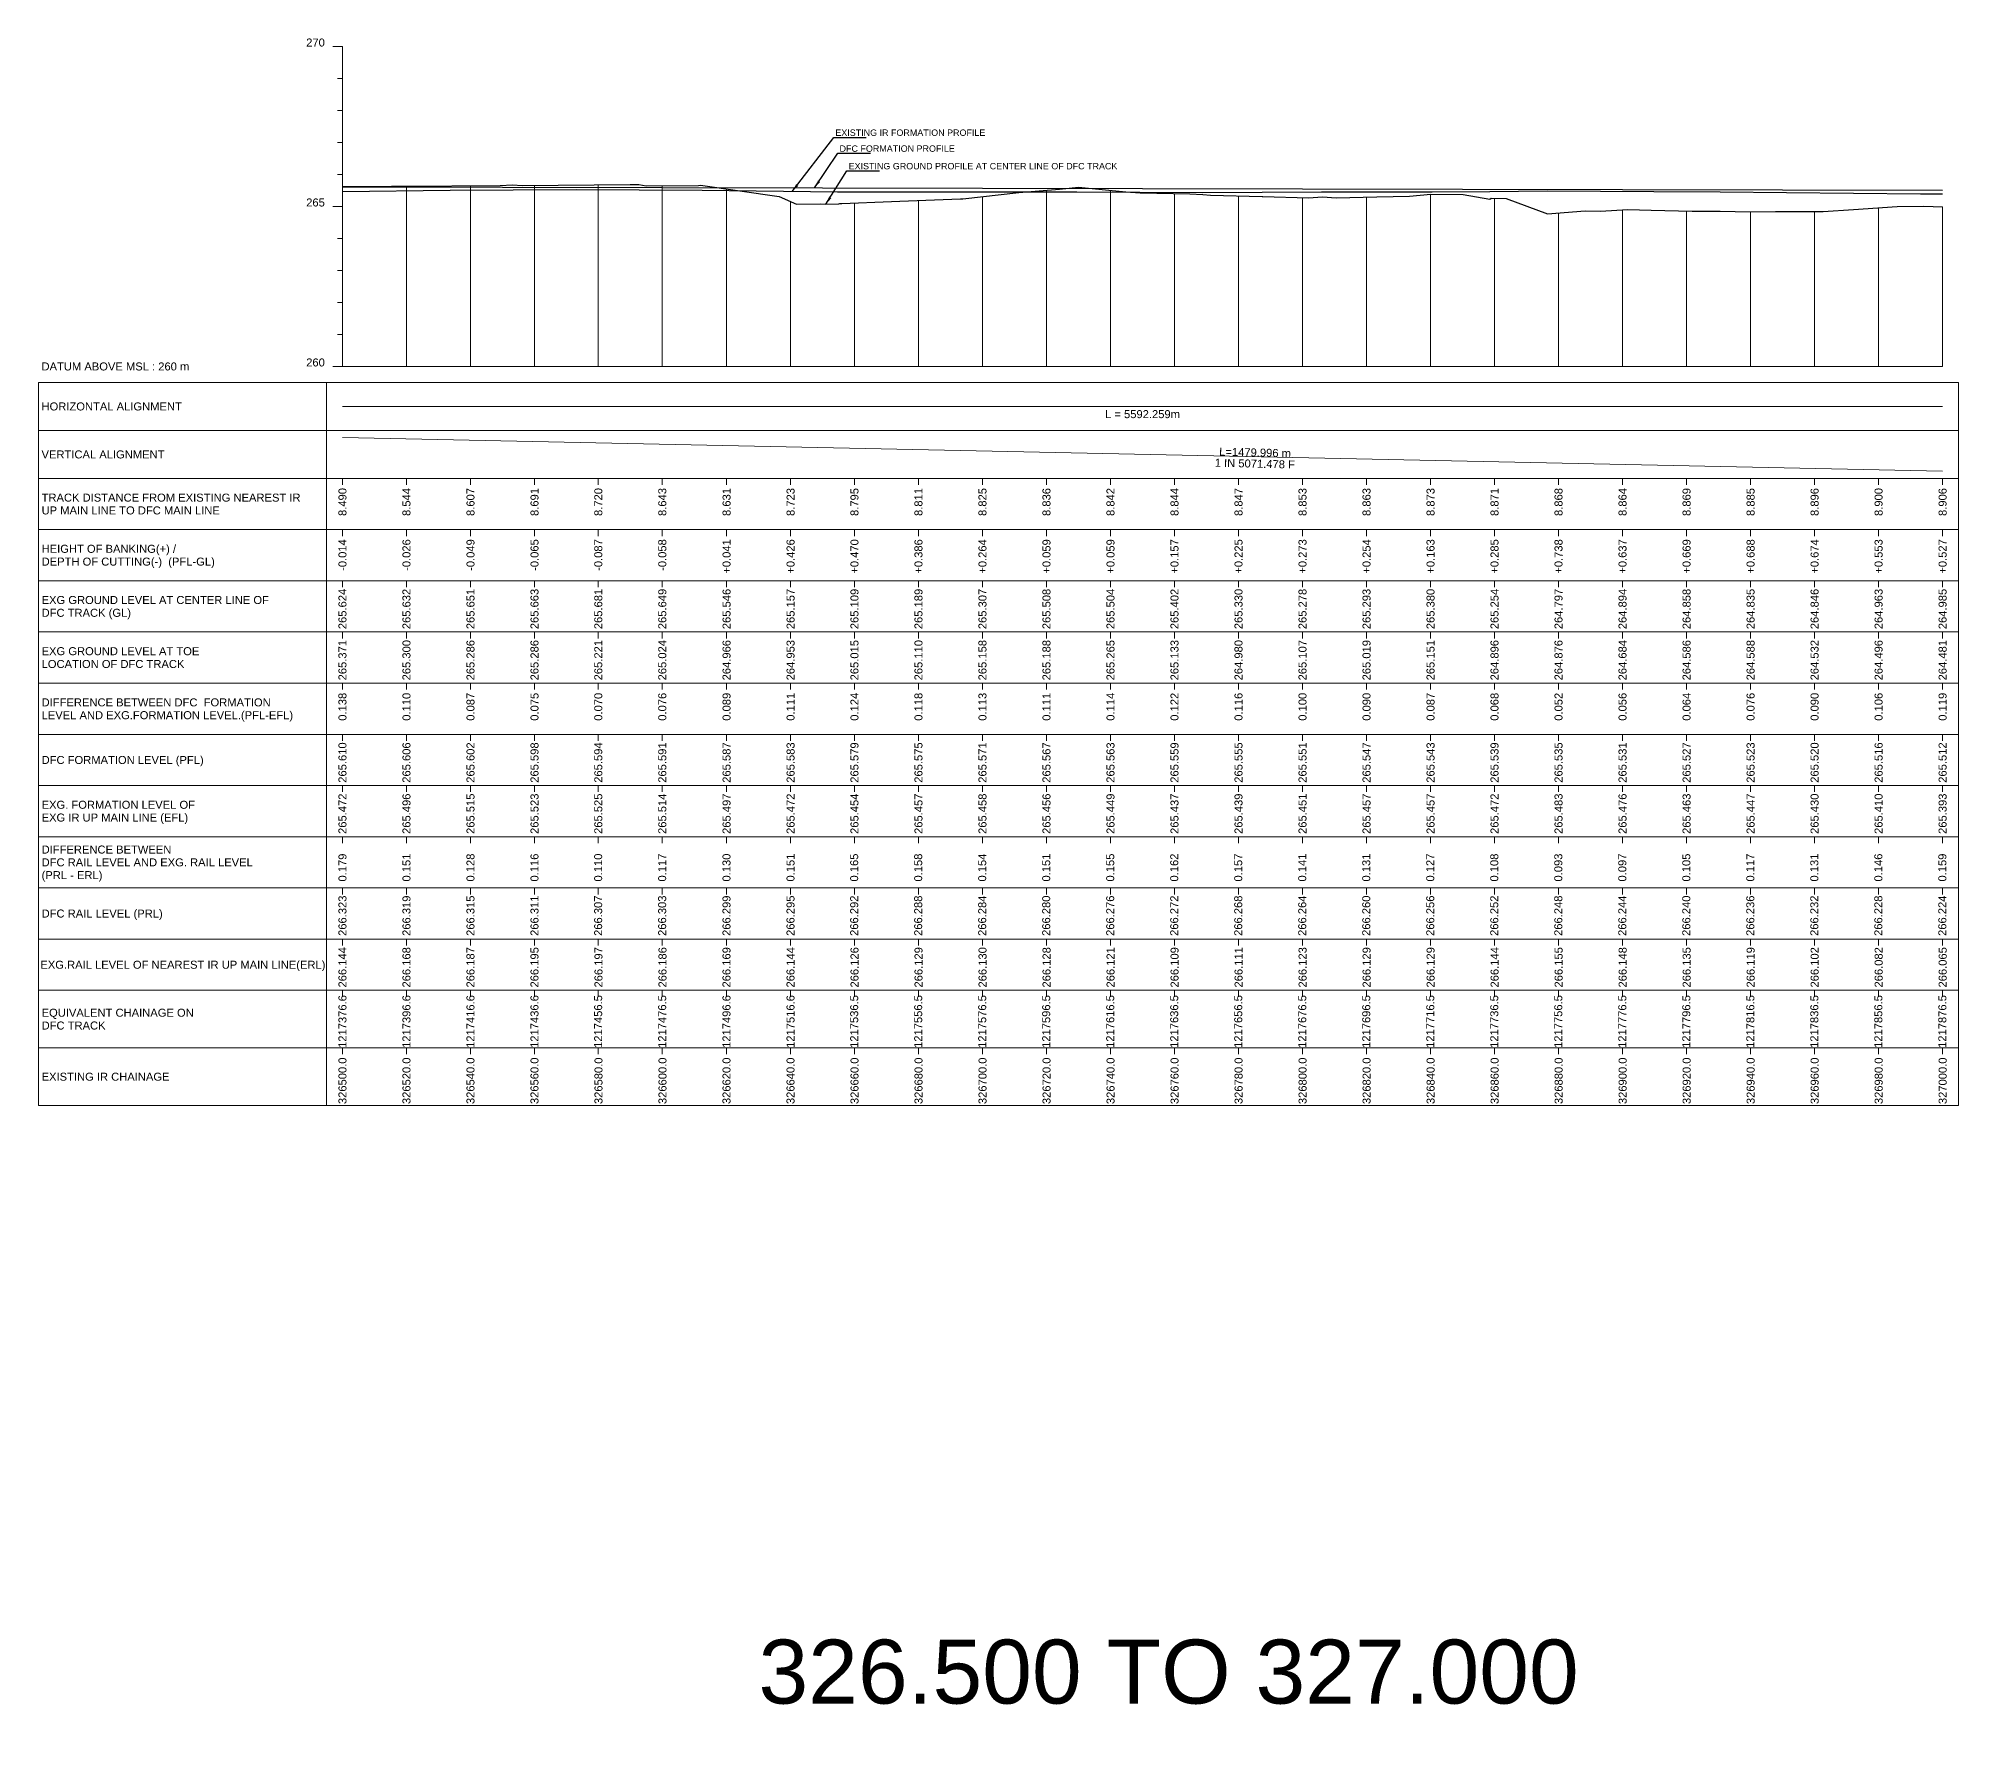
# Model space of a CAD drawing. Header units: metres. Extents: x 2905 to 23505, y -2719 to -1879.
# Drawn here: x 14905 to 15505, y -2428 to -1897 of the extents above; entities that cross this region are included whole.
import ezdxf
from ezdxf.enums import TextEntityAlignment as Align

# ---------------------------------------------------------------- set-up
doc = ezdxf.new("R2010")
doc.units = ezdxf.units.M
doc.header["$MEASUREMENT"] = 0
for name, color, linetype, lineweight in [('LS CUT FILL', 10, 'Continuous', 0), ('LS DATUM', 7, 'Continuous', 0), ('LS DATUM X', 7, 'Continuous', 0), ('LS DATUM Y', 7, 'Continuous', 0), ('LS DIFF. EXG.RL & PRO. RL', 10, 'Continuous', 0), ('LS DIFF. PFL & EFL', 10, 'Continuous', 0), ('LS EXG FL', 7, 'Continuous', 0), ('LS EXG GL', 7, 'Continuous', 0), ('LS EXG GL AT PRO TOE', 7, 'Continuous', 0), ('LS EXG IR CH', 7, 'Continuous', 0), ('LS EXG RL', 7, 'Continuous', 0), ('LS EXG. FL', 7, 'Continuous', 0), ('LS EXG. GL', 7, 'Continuous', 0), ('LS EXG. GL AT PRO. TOE', 7, 'Continuous', 0), ('LS EXG. IR CH', 7, 'Continuous', 0), ('LS EXG. RL', 7, 'Continuous', 0), ('LS FRAME', 7, 'Continuous', 0), ('LS HORIZONTAL ALIGNMENT', 10, 'Continuous', 0), ('LS PFL-EFL', 10, 'Continuous', 0), ('LS PRO FL', 10, 'Continuous', 0), ('LS PRO. CUT & FILL', 10, 'Continuous', 0), ('LS PRO. DFCC CH', 10, 'Continuous', 0), ('LS PRO. FL', 10, 'Continuous', 0), ('LS PRO. RL', 10, 'Continuous', 0), ('LS PROFILE EXG FL', 7, 'Continuous', 25), ('LS PROFILE EXG GL', 7, 'Continuous', 30), ('LS PROFILE PRO FL', 1, 'Continuous', 30), ('LS TICKS', 7, 'Continuous', 0), ('LS TRACK CENTER', 10, 'Continuous', 0), ("LS TRACK CENTER's", 10, 'Continuous', 0), ('LS VERTICAL ALIGNMENT', 10, 'Continuous', 0), ('Profile Grid', 7, 'Continuous', 0)]:
    doc.layers.add(name, color=color, linetype=linetype, lineweight=lineweight)
doc.layers.add('ref text', color=3, linetype='Continuous')
doc.styles.get("Standard").update_dxf_attribs({"font": 'arial.ttf'})
doc.styles.add('Style-Arial', font='arial.ttf')
doc.styles.add('StyleArial', font='arial.ttf')
doc.dimstyles.get("Standard").update_dxf_attribs({"dimtxt": 5, "dimasz": 0.18, "dimexe": 0.18, "dimexo": 0.0625, "dimgap": 0.09, "dimtad": 0, "dimtih": 1, "dimtoh": 1, "dimdec": 4, "dimzin": 0, "dimdsep": 46, "dimtxsty": 'Standard', "dimcen": 0.09, "dimadec": 0, "dimazin": 0, "dimtfac": 1, "dimtdec": 4, "dimtofl": 0, "dimtmove": 0, "dimatfit": 3, "dimfxl": 1, "dimtolj": 1, "dimtzin": 0, "dimarcsym": 0})

msp = doc.modelspace()

# ---------------------------------------------------------------- linework, layer by layer
at = {"layer": 'LS DATUM X', "color": 7, "linetype": 'Continuous', "lineweight": 0}
msp.add_line((15000, -2000), (15499.98, -2000), dxfattribs=at)
at = {"layer": 'LS DATUM Y', "color": 7, "linetype": 'Continuous', "lineweight": 0}
for p, q in [((14997, -1900), (15000, -1900)), ((14997, -1900), (15000, -1900)), ((15000, -2000), (15000, -1900)), ((14998.5, -1910), (15000, -1910)), ((14998.5, -1920), (15000, -1920)), ((14998.5, -1930), (15000, -1930)), ((14998.5, -1940), (15000, -1940)), ((14997, -1950), (15000, -1950)), ((14998.5, -1960), (15000, -1960)), ((14998.5, -1970), (15000, -1970)), ((14998.5, -1980), (15000, -1980)), ((14998.5, -1990), (15000, -1990)), ((14997, -2000), (15000, -2000))]:
    msp.add_line(p, q, dxfattribs=at)
at = {"layer": 'LS FRAME'}
for points in [[(14995, -2231), (14905, -2231), (14905, -2005)], [(14905, -2005), (14995, -2005)], [(14995, -2020), (14905, -2020)], [(14995, -2035), (14905, -2035)], [(14995, -2051), (14905, -2051)], [(14905, -2051), (14995, -2051)], [(14995, -2067), (14905, -2067)], [(14905, -2067), (14995, -2067)], [(14995, -2083), (14905, -2083)], [(14905, -2083), (14995, -2083)], [(14995, -2099), (14905, -2099)], [(14995, -2115), (14905, -2115)], [(14905, -2115), (14995, -2115)], [(14995, -2131), (14905, -2131)], [(14905, -2131), (14995, -2131)], [(14995, -2147), (14905, -2147)], [(14905, -2147), (14995, -2147)], [(14995, -2163), (14905, -2163)], [(14905, -2163), (14995, -2163)], [(14995, -2179), (14905, -2179)], [(14995, -2195), (14905, -2195)], [(14995, -2213), (14905, -2213)]]:
    msp.add_lwpolyline(points, dxfattribs=at)
at = {"layer": 'LS FRAME', "color": 7, "linetype": 'Continuous', "lineweight": 0, "flags": 128}
for points in [[(14995, -2020), (15504.98, -2020), (15504.98, -2005), (14995, -2005), (14995, -2020)], [(14995, -2035), (15504.98, -2035), (15504.98, -2020), (14995, -2020), (14995, -2035)], [(14995, -2051), (15504.98, -2051), (15504.98, -2035), (14995, -2035), (14995, -2051)], [(14995, -2067), (15504.98, -2067), (15504.98, -2051), (14995, -2051), (14995, -2067)], [(14995, -2083), (15504.98, -2083), (15504.98, -2067), (14995, -2067), (14995, -2083)], [(14995, -2099), (15504.98, -2099), (15504.98, -2083), (14995, -2083), (14995, -2099)], [(14995, -2115), (15504.98, -2115), (15504.98, -2099), (14995, -2099), (14995, -2115)], [(14995, -2131), (15504.98, -2131), (15504.98, -2115), (14995, -2115), (14995, -2131)], [(14995, -2147), (15504.98, -2147), (15504.98, -2131), (14995, -2131), (14995, -2147)], [(14995, -2163), (15504.98, -2163), (15504.98, -2147), (14995, -2147), (14995, -2163)], [(14995, -2179), (15504.98, -2179), (15504.98, -2163), (14995, -2163), (14995, -2179)], [(14995, -2195), (15504.98, -2195), (15504.98, -2179), (14995, -2179), (14995, -2195)], [(14995, -2213), (15504.98, -2213), (15504.98, -2195), (14995, -2195), (14995, -2213)], [(14995, -2231), (15504.98, -2231), (15504.98, -2213), (14995, -2213), (14995, -2231)]]:
    msp.add_lwpolyline(points, close=True, dxfattribs=at)
at = {"layer": 'LS FRAME', "color": 7, "linetype": 'Continuous', "lineweight": 0}
msp.add_3dface([(14995, -2099), (14915, -2099), (14915, -2099)], dxfattribs=at)
at = {"layer": 'LS HORIZONTAL ALIGNMENT', "lineweight": 0, "flags": 128}
msp.add_lwpolyline([(15000, -2012.5), (15499.98, -2012.5)], dxfattribs=at)
at = {"layer": 'LS PROFILE EXG FL'}
msp.add_lwpolyline([(15000, -1945.28), (15033.64, -1944.88), (15053.36, -1944.8), (15073.09, -1944.72), (15092.73, -1944.82), (15112.36, -1944.93), (15154.65, -1945.46), (15174.02, -1945.43), (15193.39, -1945.41), (15229.42, -1945.45), (15249.12, -1945.56), (15268.83, -1945.67), (15287.4, -1945.56), (15305.96, -1945.45), (15323.24, -1945.42), (15340.51, -1945.43), (15358.48, -1945.3), (15376.46, -1945.16), (15393.12, -1945.22), (15409.78, -1945.29), (15430.47, -1945.45), (15451.16, -1945.62), (15472.13, -1945.82), (15493.1, -1946.02), (15500, -1946.07)], dxfattribs=at)
at = {"layer": 'LS PROFILE EXG GL', "flags": 128}
msp.add_lwpolyline([(15000, -1943.76), (15015.3, -1943.6), (15018.93, -1943.69), (15049.23, -1943.4), (15053.18, -1943.26), (15056.12, -1943.4), (15089.89, -1943.1), (15092.62, -1943.11), (15094.91, -1943.55), (15111.24, -1943.42), (15111.83, -1943.36), (15136.48, -1946.92), (15141.89, -1949.23), (15149.28, -1949.17), (15151.07, -1949.3), (15155.09, -1949.14), (15155.38, -1949.11), (15156.08, -1949.07), (15171.58, -1948.46), (15174.14, -1948.34), (15193.16, -1947.62), (15193.36, -1947.61), (15193.84, -1947.62), (15193.84, -1947.62), (15211.38, -1945.65), (15211.38, -1945.64), (15224.06, -1944.58), (15230, -1943.93), (15244.76, -1945.46), (15249.21, -1945.78), (15264.78, -1946.07), (15268.82, -1946.24), (15271.27, -1946.44), (15287.37, -1946.91), (15287.62, -1946.87), (15301.83, -1947.27), (15306.19, -1947.01), (15310.5, -1947.27), (15323.2, -1947), (15333.45, -1946.78), (15340.04, -1946.19), (15350.21, -1946.26), (15358.46, -1947.72), (15358.94, -1947.45), (15363.57, -1947.49), (15376.58, -1952.32), (15388.25, -1951.33), (15393.09, -1951.45), (15401.58, -1950.97), (15408.87, -1951.16), (15421.78, -1951.46), (15430.44, -1951.42), (15439.87, -1951.65), (15447.75, -1951.61), (15462.69, -1951.52), (15472.11, -1950.9), (15472.11, -1950.9), (15485.81, -1949.99), (15494.13, -1949.87), (15499.98, -1950.15)], dxfattribs=at)
at = {"layer": 'LS PROFILE PRO FL'}
msp.add_line((15000, -1943.9), (15499.98, -1944.88), dxfattribs=at)
at = {"layer": 'LS TICKS', "color": 7, "linetype": 'Continuous', "lineweight": 0, "flags": 128}
for points in [[(15000, -2037), (15000, -2035)], [(15020, -2037), (15020, -2035)], [(15040.01, -2037), (15040.01, -2035)], [(15060.01, -2037), (15060.01, -2035)], [(15079.94, -2037), (15079.94, -2035)], [(15099.94, -2037), (15099.94, -2035)], [(15120.02, -2037), (15120.02, -2035)], [(15140.02, -2037), (15140.02, -2035)], [(15159.98, -2037), (15159.98, -2035)], [(15179.98, -2037), (15179.98, -2035)], [(15199.98, -2037), (15199.98, -2035)], [(15219.98, -2037), (15219.98, -2035)], [(15239.98, -2037), (15239.98, -2035)], [(15259.98, -2037), (15259.98, -2035)], [(15279.98, -2037), (15279.98, -2035)], [(15299.98, -2037), (15299.98, -2035)], [(15319.98, -2037), (15319.98, -2035)], [(15339.98, -2037), (15339.98, -2035)], [(15359.97, -2037), (15359.97, -2035)], [(15379.97, -2037), (15379.97, -2035)], [(15399.97, -2037), (15399.97, -2035)], [(15419.98, -2037), (15419.98, -2035)], [(15439.98, -2037), (15439.98, -2035)], [(15459.98, -2037), (15459.98, -2035)], [(15479.98, -2037), (15479.98, -2035)], [(15499.98, -2037), (15499.98, -2035)], [(15000, -2053), (15000, -2051)], [(15020, -2053), (15020, -2051)], [(15040.01, -2053), (15040.01, -2051)], [(15060.01, -2053), (15060.01, -2051)], [(15079.94, -2053), (15079.94, -2051)], [(15099.94, -2053), (15099.94, -2051)], [(15120.02, -2053), (15120.02, -2051)], [(15140.02, -2053), (15140.02, -2051)], [(15159.98, -2053), (15159.98, -2051)], [(15179.98, -2053), (15179.98, -2051)], [(15199.98, -2053), (15199.98, -2051)], [(15219.98, -2053), (15219.98, -2051)], [(15239.98, -2053), (15239.98, -2051)], [(15259.98, -2053), (15259.98, -2051)], [(15279.98, -2053), (15279.98, -2051)], [(15299.98, -2053), (15299.98, -2051)], [(15319.98, -2053), (15319.98, -2051)], [(15339.98, -2053), (15339.98, -2051)], [(15359.97, -2053), (15359.97, -2051)], [(15379.97, -2053), (15379.97, -2051)], [(15399.97, -2053), (15399.97, -2051)], [(15419.98, -2053), (15419.98, -2051)], [(15439.98, -2053), (15439.98, -2051)], [(15459.98, -2053), (15459.98, -2051)], [(15479.98, -2053), (15479.98, -2051)], [(15499.98, -2053), (15499.98, -2051)], [(15000, -2069), (15000, -2067)], [(15020, -2069), (15020, -2067)], [(15040.01, -2069), (15040.01, -2067)], [(15060.01, -2069), (15060.01, -2067)], [(15079.94, -2069), (15079.94, -2067)], [(15099.94, -2069), (15099.94, -2067)], [(15120.02, -2069), (15120.02, -2067)], [(15140.02, -2069), (15140.02, -2067)], [(15159.98, -2069), (15159.98, -2067)], [(15179.98, -2069), (15179.98, -2067)], [(15199.98, -2069), (15199.98, -2067)], [(15219.98, -2069), (15219.98, -2067)], [(15239.98, -2069), (15239.98, -2067)], [(15259.98, -2069), (15259.98, -2067)], [(15279.98, -2069), (15279.98, -2067)], [(15299.98, -2069), (15299.98, -2067)], [(15319.98, -2069), (15319.98, -2067)], [(15339.98, -2069), (15339.98, -2067)], [(15359.97, -2069), (15359.97, -2067)], [(15379.97, -2069), (15379.97, -2067)], [(15399.97, -2069), (15399.97, -2067)], [(15419.98, -2069), (15419.98, -2067)], [(15439.98, -2069), (15439.98, -2067)], [(15459.98, -2069), (15459.98, -2067)], [(15479.98, -2069), (15479.98, -2067)], [(15499.98, -2069), (15499.98, -2067)], [(15000, -2085), (15000, -2083)], [(15020, -2085), (15020, -2083)], [(15040.01, -2085), (15040.01, -2083)], [(15060.01, -2085), (15060.01, -2083)], [(15079.94, -2085), (15079.94, -2083)], [(15099.94, -2085), (15099.94, -2083)], [(15120.02, -2085), (15120.02, -2083)], [(15140.02, -2085), (15140.02, -2083)], [(15159.98, -2085), (15159.98, -2083)], [(15179.98, -2085), (15179.98, -2083)], [(15199.98, -2085), (15199.98, -2083)], [(15219.98, -2085), (15219.98, -2083)], [(15239.98, -2085), (15239.98, -2083)], [(15259.98, -2085), (15259.98, -2083)], [(15279.98, -2085), (15279.98, -2083)], [(15299.98, -2085), (15299.98, -2083)], [(15319.98, -2085), (15319.98, -2083)], [(15339.98, -2085), (15339.98, -2083)], [(15359.97, -2085), (15359.97, -2083)], [(15379.97, -2085), (15379.97, -2083)], [(15399.97, -2085), (15399.97, -2083)], [(15419.98, -2085), (15419.98, -2083)], [(15439.98, -2085), (15439.98, -2083)], [(15459.98, -2085), (15459.98, -2083)], [(15479.98, -2085), (15479.98, -2083)], [(15499.98, -2085), (15499.98, -2083)], [(15000, -2101), (15000, -2099)], [(15020, -2101), (15020, -2099)], [(15040.01, -2101), (15040.01, -2099)], [(15060.01, -2101), (15060.01, -2099)], [(15079.94, -2101), (15079.94, -2099)], [(15099.94, -2101), (15099.94, -2099)], [(15120.02, -2101), (15120.02, -2099)], [(15140.02, -2101), (15140.02, -2099)], [(15159.98, -2101), (15159.98, -2099)], [(15179.98, -2101), (15179.98, -2099)], [(15199.98, -2101), (15199.98, -2099)], [(15219.98, -2101), (15219.98, -2099)], [(15239.98, -2101), (15239.98, -2099)], [(15259.98, -2101), (15259.98, -2099)], [(15279.98, -2101), (15279.98, -2099)], [(15299.98, -2101), (15299.98, -2099)], [(15319.98, -2101), (15319.98, -2099)], [(15339.98, -2101), (15339.98, -2099)], [(15359.97, -2101), (15359.97, -2099)], [(15379.97, -2101), (15379.97, -2099)], [(15399.97, -2101), (15399.97, -2099)], [(15419.98, -2101), (15419.98, -2099)], [(15439.98, -2101), (15439.98, -2099)], [(15459.98, -2101), (15459.98, -2099)], [(15479.98, -2101), (15479.98, -2099)], [(15499.98, -2101), (15499.98, -2099)], [(15000, -2117), (15000, -2115)], [(15020, -2117), (15020, -2115)], [(15040.01, -2117), (15040.01, -2115)], [(15060.01, -2117), (15060.01, -2115)], [(15079.94, -2117), (15079.94, -2115)], [(15099.94, -2117), (15099.94, -2115)], [(15120.02, -2117), (15120.02, -2115)], [(15140.02, -2117), (15140.02, -2115)], [(15159.98, -2117), (15159.98, -2115)], [(15179.98, -2117), (15179.98, -2115)], [(15199.98, -2117), (15199.98, -2115)], [(15219.98, -2117), (15219.98, -2115)], [(15239.98, -2117), (15239.98, -2115)], [(15259.98, -2117), (15259.98, -2115)], [(15279.98, -2117), (15279.98, -2115)], [(15299.98, -2117), (15299.98, -2115)], [(15319.98, -2117), (15319.98, -2115)], [(15339.98, -2117), (15339.98, -2115)], [(15359.97, -2117), (15359.97, -2115)], [(15379.97, -2117), (15379.97, -2115)], [(15399.97, -2117), (15399.97, -2115)], [(15419.98, -2117), (15419.98, -2115)], [(15439.98, -2117), (15439.98, -2115)], [(15459.98, -2117), (15459.98, -2115)], [(15479.98, -2117), (15479.98, -2115)], [(15499.98, -2117), (15499.98, -2115)], [(15000, -2133), (15000, -2131)], [(15020, -2133), (15020, -2131)], [(15040.01, -2133), (15040.01, -2131)], [(15060.01, -2133), (15060.01, -2131)], [(15079.94, -2133), (15079.94, -2131)], [(15099.94, -2133), (15099.94, -2131)], [(15120.02, -2133), (15120.02, -2131)], [(15140.02, -2133), (15140.02, -2131)], [(15159.98, -2133), (15159.98, -2131)], [(15179.98, -2133), (15179.98, -2131)], [(15199.98, -2133), (15199.98, -2131)], [(15219.98, -2133), (15219.98, -2131)], [(15239.98, -2133), (15239.98, -2131)], [(15259.98, -2133), (15259.98, -2131)], [(15279.98, -2133), (15279.98, -2131)], [(15299.98, -2133), (15299.98, -2131)], [(15319.98, -2133), (15319.98, -2131)], [(15339.98, -2133), (15339.98, -2131)], [(15359.97, -2133), (15359.97, -2131)], [(15379.97, -2133), (15379.97, -2131)], [(15399.97, -2133), (15399.97, -2131)], [(15419.98, -2133), (15419.98, -2131)], [(15439.98, -2133), (15439.98, -2131)], [(15459.98, -2133), (15459.98, -2131)], [(15479.98, -2133), (15479.98, -2131)], [(15499.98, -2133), (15499.98, -2131)], [(15000, -2149), (15000, -2147)], [(15020, -2149), (15020, -2147)], [(15040.01, -2149), (15040.01, -2147)], [(15060.01, -2149), (15060.01, -2147)], [(15079.94, -2149), (15079.94, -2147)], [(15099.94, -2149), (15099.94, -2147)], [(15120.02, -2149), (15120.02, -2147)], [(15140.02, -2149), (15140.02, -2147)], [(15159.98, -2149), (15159.98, -2147)], [(15179.98, -2149), (15179.98, -2147)], [(15199.98, -2149), (15199.98, -2147)], [(15219.98, -2149), (15219.98, -2147)], [(15239.98, -2149), (15239.98, -2147)], [(15259.98, -2149), (15259.98, -2147)], [(15279.98, -2149), (15279.98, -2147)], [(15299.98, -2149), (15299.98, -2147)], [(15319.98, -2149), (15319.98, -2147)], [(15339.98, -2149), (15339.98, -2147)], [(15359.97, -2149), (15359.97, -2147)], [(15379.97, -2149), (15379.97, -2147)], [(15399.97, -2149), (15399.97, -2147)], [(15419.98, -2149), (15419.98, -2147)], [(15439.98, -2149), (15439.98, -2147)], [(15459.98, -2149), (15459.98, -2147)], [(15479.98, -2149), (15479.98, -2147)], [(15499.98, -2149), (15499.98, -2147)], [(15000, -2165), (15000, -2163)], [(15020, -2165), (15020, -2163)], [(15040.01, -2165), (15040.01, -2163)], [(15060.01, -2165), (15060.01, -2163)], [(15079.94, -2165), (15079.94, -2163)], [(15099.94, -2165), (15099.94, -2163)], [(15120.02, -2165), (15120.02, -2163)], [(15140.02, -2165), (15140.02, -2163)], [(15159.98, -2165), (15159.98, -2163)], [(15179.98, -2165), (15179.98, -2163)], [(15199.98, -2165), (15199.98, -2163)], [(15219.98, -2165), (15219.98, -2163)], [(15239.98, -2165), (15239.98, -2163)], [(15259.98, -2165), (15259.98, -2163)], [(15279.98, -2165), (15279.98, -2163)], [(15299.98, -2165), (15299.98, -2163)], [(15319.98, -2165), (15319.98, -2163)], [(15339.98, -2165), (15339.98, -2163)], [(15359.97, -2165), (15359.97, -2163)], [(15379.97, -2165), (15379.97, -2163)], [(15399.97, -2165), (15399.97, -2163)], [(15419.98, -2165), (15419.98, -2163)], [(15439.98, -2165), (15439.98, -2163)], [(15459.98, -2165), (15459.98, -2163)], [(15479.98, -2165), (15479.98, -2163)], [(15499.98, -2165), (15499.98, -2163)], [(15000, -2181), (15000, -2179)], [(15020, -2181), (15020, -2179)], [(15040.01, -2181), (15040.01, -2179)], [(15060.01, -2181), (15060.01, -2179)], [(15079.94, -2181), (15079.94, -2179)], [(15099.94, -2181), (15099.94, -2179)], [(15120.02, -2181), (15120.02, -2179)], [(15140.02, -2181), (15140.02, -2179)], [(15159.98, -2181), (15159.98, -2179)], [(15179.98, -2181), (15179.98, -2179)], [(15199.98, -2181), (15199.98, -2179)], [(15219.98, -2181), (15219.98, -2179)], [(15239.98, -2181), (15239.98, -2179)], [(15259.98, -2181), (15259.98, -2179)], [(15279.98, -2181), (15279.98, -2179)], [(15299.98, -2181), (15299.98, -2179)], [(15319.98, -2181), (15319.98, -2179)], [(15339.98, -2181), (15339.98, -2179)], [(15359.97, -2181), (15359.97, -2179)], [(15379.97, -2181), (15379.97, -2179)], [(15399.97, -2181), (15399.97, -2179)], [(15419.98, -2181), (15419.98, -2179)], [(15439.98, -2181), (15439.98, -2179)], [(15459.98, -2181), (15459.98, -2179)], [(15479.98, -2181), (15479.98, -2179)], [(15499.98, -2181), (15499.98, -2179)], [(15000, -2197), (15000, -2195)], [(15020, -2197), (15020, -2195)], [(15040.01, -2197), (15040.01, -2195)], [(15060.01, -2197), (15060.01, -2195)], [(15079.94, -2197), (15079.94, -2195)], [(15099.94, -2197), (15099.94, -2195)], [(15120.02, -2197), (15120.02, -2195)], [(15140.02, -2197), (15140.02, -2195)], [(15159.98, -2197), (15159.98, -2195)], [(15179.98, -2197), (15179.98, -2195)], [(15199.98, -2197), (15199.98, -2195)], [(15219.98, -2197), (15219.98, -2195)], [(15239.98, -2197), (15239.98, -2195)], [(15259.98, -2197), (15259.98, -2195)], [(15279.98, -2197), (15279.98, -2195)], [(15299.98, -2197), (15299.98, -2195)], [(15319.98, -2197), (15319.98, -2195)], [(15339.98, -2197), (15339.98, -2195)], [(15359.97, -2197), (15359.97, -2195)], [(15379.97, -2197), (15379.97, -2195)], [(15399.97, -2197), (15399.97, -2195)], [(15419.98, -2197), (15419.98, -2195)], [(15439.98, -2197), (15439.98, -2195)], [(15459.98, -2197), (15459.98, -2195)], [(15479.98, -2197), (15479.98, -2195)], [(15499.98, -2197), (15499.98, -2195)], [(15000, -2215), (15000, -2213)], [(15020, -2215), (15020, -2213)], [(15040.01, -2215), (15040.01, -2213)], [(15060.01, -2215), (15060.01, -2213)], [(15079.94, -2215), (15079.94, -2213)], [(15099.94, -2215), (15099.94, -2213)], [(15120.02, -2215), (15120.02, -2213)], [(15140.02, -2215), (15140.02, -2213)], [(15159.98, -2215), (15159.98, -2213)], [(15179.98, -2215), (15179.98, -2213)], [(15199.98, -2215), (15199.98, -2213)], [(15219.98, -2215), (15219.98, -2213)], [(15239.98, -2215), (15239.98, -2213)], [(15259.98, -2215), (15259.98, -2213)], [(15279.98, -2215), (15279.98, -2213)], [(15299.98, -2215), (15299.98, -2213)], [(15319.98, -2215), (15319.98, -2213)], [(15339.98, -2215), (15339.98, -2213)], [(15359.97, -2215), (15359.97, -2213)], [(15379.97, -2215), (15379.97, -2213)], [(15399.97, -2215), (15399.97, -2213)], [(15419.98, -2215), (15419.98, -2213)], [(15439.98, -2215), (15439.98, -2213)], [(15459.98, -2215), (15459.98, -2213)], [(15479.98, -2215), (15479.98, -2213)], [(15499.98, -2215), (15499.98, -2213)]]:
    msp.add_lwpolyline(points, dxfattribs=at)
at = {"layer": 'LS VERTICAL ALIGNMENT', "linetype": 'Continuous', "lineweight": 0, "flags": 128}
msp.add_lwpolyline([(15000, -2022.25), (15499.98, -2032.75)], dxfattribs=at)
at = {"layer": 'Profile Grid', "linetype": 'Continuous', "lineweight": 0, "flags": 128}
for points in [[(15000, -2000), (15000, -1943.76)], [(15020, -2000), (15020, -1943.68)], [(15040.01, -2000), (15040.01, -1943.49)], [(15060.01, -2000), (15060.01, -1943.37)], [(15079.94, -2000), (15079.94, -1943.19)], [(15099.94, -2000), (15099.94, -1943.51)], [(15120.02, -2000), (15120.02, -1944.54)], [(15140.02, -2000), (15140.02, -1948.43)], [(15159.98, -2000), (15159.98, -1948.91)], [(15179.98, -2000), (15179.98, -1948.11)], [(15199.98, -2000), (15199.98, -1946.93)], [(15219.98, -2000), (15219.98, -1944.92)], [(15239.98, -2000), (15239.98, -1944.96)], [(15259.98, -2000), (15259.98, -1945.98)], [(15279.98, -2000), (15279.98, -1946.7)], [(15299.98, -2000), (15299.98, -1947.22)], [(15319.98, -2000), (15319.98, -1947.07)], [(15339.98, -2000), (15339.98, -1946.2)], [(15359.97, -2000), (15359.97, -1947.46)], [(15379.97, -2000), (15379.97, -1952.03)], [(15399.97, -2000), (15399.97, -1951.06)], [(15419.98, -2000), (15419.98, -1951.42)], [(15439.98, -2000), (15439.98, -1951.65)], [(15459.98, -2000), (15459.98, -1951.54)], [(15479.98, -2000), (15479.98, -1950.37)], [(15499.98, -2000), (15499.98, -1950.15)]]:
    msp.add_lwpolyline(points, dxfattribs=at)

# ---------------------------------------------------------------- texts
at = {"layer": 'LS CUT FILL', "lineweight": 0, "style": 'Style-Arial'}
for s, p in [('-0.014', (15000, -2054)), ('-0.026', (15020, -2054)), ('-0.049', (15040.01, -2054)), ('-0.065', (15060.01, -2054)), ('-0.087', (15079.94, -2054)), ('-0.058', (15099.94, -2054)), ('+0.041', (15120.02, -2054)), ('+0.426', (15140.02, -2054)), ('+0.470', (15159.98, -2054)), ('+0.386', (15179.98, -2054)), ('+0.264', (15199.98, -2054)), ('+0.059', (15219.98, -2054)), ('+0.059', (15239.98, -2054)), ('+0.157', (15259.98, -2054)), ('+0.225', (15279.98, -2054)), ('+0.273', (15299.98, -2054)), ('+0.254', (15319.98, -2054)), ('+0.163', (15339.98, -2054)), ('+0.285', (15359.97, -2054)), ('+0.738', (15379.97, -2054)), ('+0.637', (15399.97, -2054)), ('+0.669', (15419.98, -2054)), ('+0.688', (15439.98, -2054)), ('+0.674', (15459.98, -2054)), ('+0.553', (15479.98, -2054)), ('+0.527', (15499.98, -2054))]:
    msp.add_text(s, height=2.5, rotation=90, dxfattribs=at).set_placement(p, align=Align.MIDDLE_RIGHT)
at = {"layer": 'LS DATUM', "color": 7, "style": 'StyleArial'}
msp.add_text('DATUM ABOVE MSL : 260 m', height=2.5, rotation=0.00003, dxfattribs=at).set_placement((14905.97, -2000), align=Align.MIDDLE_LEFT)
at = {"layer": 'LS DATUM Y', "color": 7, "lineweight": 0, "style": 'Style-Arial'}
for s, p in [('270', (14994.5, -1900)), ('270', (14994.5, -1900)), ('265', (14994.5, -1950)), ('260', (14994.5, -2000))]:
    msp.add_text(s, height=2.5, dxfattribs=at).set_placement(p, align=Align.RIGHT)
at = {"layer": 'LS DIFF. EXG.RL & PRO. RL', "color": 10, "style": 'StyleArial'}
for s, p in [('DIFFERENCE BETWEEN ', (14906, -2151)), ('DFC RAIL LEVEL AND EXG. RAIL LEVEL ', (14906, -2155)), ('(PRL - ERL)', (14906, -2159))]:
    msp.add_text(s, height=2.5, rotation=0.00003, dxfattribs=at).set_placement(p, align=Align.MIDDLE_LEFT)
at = {"layer": 'LS DIFF. PFL & EFL', "color": 10, "style": 'StyleArial'}
for s, p in [('DIFFERENCE BETWEEN DFC  FORMATION ', (14906, -2105)), ('LEVEL AND EXG.FORMATION LEVEL.(PFL-EFL)', (14906, -2109))]:
    msp.add_text(s, height=2.5, rotation=0.00003, dxfattribs=at).set_placement(p, align=Align.MIDDLE_LEFT)
at = {"layer": 'LS EXG FL', "style": 'StyleArial'}
for s, p in [('EXG. FORMATION LEVEL OF', (14906, -2137)), ('EXG IR UP MAIN LINE (EFL)', (14906, -2141))]:
    msp.add_text(s, height=2.5, rotation=0.00003, dxfattribs=at).set_placement(p, align=Align.MIDDLE_LEFT)
at = {"layer": 'LS EXG GL', "lineweight": 0, "style": 'Style-Arial'}
for s, p in [('265.624', (15000, -2069.5)), ('265.632', (15020, -2069.5)), ('265.651', (15040.01, -2069.5)), ('265.663', (15060.01, -2069.5)), ('265.681', (15079.94, -2069.5)), ('265.649', (15099.94, -2069.5)), ('265.546', (15120.02, -2069.5)), ('265.157', (15140.02, -2069.5)), ('265.109', (15159.98, -2069.5)), ('265.189', (15179.98, -2069.5)), ('265.307', (15199.98, -2069.5)), ('265.508', (15219.98, -2069.5)), ('265.504', (15239.98, -2069.5)), ('265.402', (15259.98, -2069.5)), ('265.330', (15279.98, -2069.5)), ('265.278', (15299.98, -2069.5)), ('265.293', (15319.98, -2069.5)), ('265.380', (15339.98, -2069.5)), ('265.254', (15359.97, -2069.5)), ('264.797', (15379.97, -2069.5)), ('264.894', (15399.97, -2069.5)), ('264.858', (15419.98, -2069.5)), ('264.835', (15439.98, -2069.5)), ('264.846', (15459.98, -2069.5)), ('264.963', (15479.98, -2069.5)), ('264.985', (15499.98, -2069.5))]:
    msp.add_text(s, height=2.5, rotation=90, dxfattribs=at).set_placement(p, align=Align.MIDDLE_RIGHT)
at = {"layer": 'LS EXG GL AT PRO TOE', "color": 7, "style": 'StyleArial'}
for s, p in [('EXG GROUND LEVEL AT TOE', (14906, -2089)), ('LOCATION OF DFC TRACK', (14906, -2093))]:
    msp.add_text(s, height=2.5, rotation=0.00003, dxfattribs=at).set_placement(p, align=Align.MIDDLE_LEFT)
at = {"layer": 'LS EXG IR CH', "style": 'Style-Arial'}
for s, p in [('326500.0', (15000, -2216)), ('326520.0', (15020, -2216)), ('326540.0', (15040, -2216)), ('326560.0', (15060, -2216)), ('326580.0', (15080, -2216)), ('326600.0', (15100, -2216)), ('326620.0', (15120, -2216)), ('326640.0', (15140, -2216)), ('326660.0', (15160, -2216)), ('326680.0', (15180, -2216)), ('326700.0', (15200, -2216)), ('326720.0', (15220, -2216)), ('326740.0', (15240, -2216)), ('326760.0', (15260, -2216)), ('326780.0', (15280, -2216)), ('326800.0', (15300, -2216)), ('326820.0', (15320, -2216)), ('326840.0', (15340, -2216)), ('326860.0', (15360, -2216)), ('326880.0', (15380, -2216)), ('326900.0', (15400, -2216)), ('326920.0', (15420, -2216)), ('326940.0', (15440, -2216)), ('326960.0', (15460, -2216)), ('326980.0', (15480, -2216)), ('327000.0', (15500, -2216))]:
    msp.add_text(s, height=2.5, rotation=90, dxfattribs=at).set_placement(p, align=Align.MIDDLE_RIGHT)
at = {"layer": 'LS EXG RL', "style": 'Style-Arial'}
for s, p in [('266.144', (15000, -2181.5)), ('266.168', (15020, -2181.5)), ('266.187', (15040, -2181.5)), ('266.195', (15060, -2181.5)), ('266.197', (15080, -2181.5)), ('266.186', (15100, -2181.5)), ('266.169', (15120, -2181.5)), ('266.144', (15140, -2181.5)), ('266.126', (15160, -2181.5)), ('266.129', (15180, -2181.5)), ('266.130', (15200, -2181.5)), ('266.128', (15220, -2181.5)), ('266.121', (15240, -2181.5)), ('266.109', (15260, -2181.5)), ('266.111', (15280, -2181.5)), ('266.123', (15300, -2181.5)), ('266.129', (15320, -2181.5)), ('266.129', (15340, -2181.5)), ('266.144', (15360, -2181.5)), ('266.155', (15380, -2181.5)), ('266.148', (15400, -2181.5)), ('266.135', (15420, -2181.5)), ('266.119', (15440, -2181.5)), ('266.102', (15460, -2181.5)), ('266.082', (15480, -2181.5)), ('266.065', (15500, -2181.5))]:
    msp.add_text(s, height=2.5, rotation=90, dxfattribs=at).set_placement(p, align=Align.MIDDLE_RIGHT)
at = {"layer": 'LS EXG. FL'}
for s, p in [('265.472', (15000, -2133.5)), ('265.496', (15020, -2133.5)), ('265.515', (15040.01, -2133.5)), ('265.523', (15060.01, -2133.5)), ('265.525', (15079.94, -2133.5)), ('265.514', (15099.94, -2133.5)), ('265.497', (15120.02, -2133.5)), ('265.472', (15140.02, -2133.5)), ('265.454', (15159.98, -2133.5)), ('265.457', (15179.98, -2133.5)), ('265.458', (15199.98, -2133.5)), ('265.456', (15219.98, -2133.5)), ('265.449', (15239.98, -2133.5)), ('265.437', (15259.98, -2133.5)), ('265.439', (15279.98, -2133.5)), ('265.451', (15299.98, -2133.5)), ('265.457', (15319.98, -2133.5)), ('265.457', (15339.98, -2133.5)), ('265.472', (15359.97, -2133.5)), ('265.483', (15379.97, -2133.5)), ('265.476', (15399.97, -2133.5)), ('265.463', (15419.98, -2133.5)), ('265.447', (15439.98, -2133.5)), ('265.430', (15459.98, -2133.5)), ('265.410', (15479.98, -2133.5)), ('265.393', (15499.98, -2133.5))]:
    msp.add_text(s, height=2.5, rotation=90, dxfattribs=at).set_placement(p, align=Align.MIDDLE_RIGHT)
at = {"layer": 'LS EXG. GL', "color": 7, "style": 'StyleArial'}
for s, p in [('EXG GROUND LEVEL AT CENTER LINE OF ', (14906, -2073)), ('DFC TRACK (GL)', (14906, -2077))]:
    msp.add_text(s, height=2.5, rotation=0.00003, dxfattribs=at).set_placement(p, align=Align.MIDDLE_LEFT)
at = {"layer": 'LS EXG. GL AT PRO. TOE'}
for s, p in [('265.371', (15000, -2085.5)), ('265.300', (15020, -2085.5)), ('265.286', (15040.01, -2085.5)), ('265.286', (15060.01, -2085.5)), ('265.221', (15079.94, -2085.5)), ('265.024', (15099.94, -2085.5)), ('264.966', (15120.02, -2085.5)), ('264.953', (15140.02, -2085.5)), ('265.015', (15159.98, -2085.5)), ('265.110', (15179.98, -2085.5)), ('265.158', (15199.98, -2085.5)), ('265.188', (15219.98, -2085.5)), ('265.265', (15239.98, -2085.5)), ('265.133', (15259.98, -2085.5)), ('264.980', (15279.98, -2085.5)), ('265.107', (15299.98, -2085.5)), ('265.019', (15319.98, -2085.5)), ('265.151', (15339.98, -2085.5)), ('264.896', (15359.97, -2085.5)), ('264.876', (15379.97, -2085.5)), ('264.684', (15399.97, -2085.5)), ('264.586', (15419.98, -2085.5)), ('264.588', (15439.98, -2085.5)), ('264.532', (15459.98, -2085.5)), ('264.496', (15479.98, -2085.5)), ('264.481', (15499.98, -2085.5))]:
    msp.add_text(s, height=2.5, rotation=90, dxfattribs=at).set_placement(p, align=Align.MIDDLE_RIGHT)
at = {"layer": 'LS EXG. IR CH', "style": 'StyleArial'}
msp.add_text('EXISTING IR CHAINAGE', height=2.5, rotation=0.00003, dxfattribs=at).set_placement((14906, -2222), align=Align.MIDDLE_LEFT)
at = {"layer": 'LS EXG. RL', "style": 'StyleArial'}
msp.add_text('EXG.RAIL LEVEL OF NEAREST IR UP MAIN LINE(ERL)', height=2.5, rotation=0.00003, dxfattribs=at).set_placement((14905.61, -2187), align=Align.MIDDLE_LEFT)
at = {"layer": 'LS HORIZONTAL ALIGNMENT', "style": 'StyleArial'}
msp.add_text('HORIZONTAL ALIGNMENT', height=2.5, rotation=0.00003, dxfattribs=at).set_placement((14905.97, -2012.5), align=Align.MIDDLE_LEFT)
at = {"layer": 'LS HORIZONTAL ALIGNMENT', "lineweight": 0, "insert": (15249.99, -2014.92), "char_height": 2.5, "attachment_point": 5, "line_spacing_factor": 0.6, "style": 'Style-Arial'}
msp.add_mtext('L = 5592.259m', dxfattribs=at)
at = {"layer": 'LS PFL-EFL'}
for s, p in [('0.138', (15000, -2102)), ('0.110', (15020, -2102)), ('0.087', (15040.01, -2102)), ('0.075', (15060.01, -2102)), ('0.070', (15079.94, -2102)), ('0.076', (15099.94, -2102)), ('0.089', (15120.02, -2102)), ('0.111', (15140.02, -2102)), ('0.124', (15159.98, -2102)), ('0.118', (15179.98, -2102)), ('0.113', (15199.98, -2102)), ('0.111', (15219.98, -2102)), ('0.114', (15239.98, -2102)), ('0.122', (15259.98, -2102)), ('0.116', (15279.98, -2102)), ('0.100', (15299.98, -2102)), ('0.090', (15319.98, -2102)), ('0.087', (15339.98, -2102)), ('0.068', (15359.97, -2102)), ('0.052', (15379.97, -2102)), ('0.056', (15399.97, -2102)), ('0.064', (15419.98, -2102)), ('0.076', (15439.98, -2102)), ('0.090', (15459.98, -2102)), ('0.106', (15479.98, -2102)), ('0.119', (15499.98, -2102))]:
    msp.add_text(s, height=2.5, rotation=90, dxfattribs=at).set_placement(p, align=Align.MIDDLE_RIGHT)
at = {"layer": 'LS PRO FL', "lineweight": 0, "style": 'Style-Arial'}
for s, p in [('265.610', (15000, -2117.5)), ('265.606', (15020, -2117.5)), ('265.602', (15040.01, -2117.5)), ('265.598', (15060.01, -2117.5)), ('265.594', (15079.94, -2117.5)), ('265.591', (15099.94, -2117.5)), ('265.587', (15120.02, -2117.5)), ('265.583', (15140.02, -2117.5)), ('265.579', (15159.98, -2117.5)), ('265.575', (15179.98, -2117.5)), ('265.571', (15199.98, -2117.5)), ('265.567', (15219.98, -2117.5)), ('265.563', (15239.98, -2117.5)), ('265.559', (15259.98, -2117.5)), ('265.555', (15279.98, -2117.5)), ('265.551', (15299.98, -2117.5)), ('265.547', (15319.98, -2117.5)), ('265.543', (15339.98, -2117.5)), ('265.539', (15359.97, -2117.5)), ('265.535', (15379.97, -2117.5)), ('265.531', (15399.97, -2117.5)), ('265.527', (15419.98, -2117.5)), ('265.523', (15439.98, -2117.5)), ('265.520', (15459.98, -2117.5)), ('265.516', (15479.98, -2117.5)), ('265.512', (15499.98, -2117.5))]:
    msp.add_text(s, height=2.5, rotation=90, dxfattribs=at).set_placement(p, align=Align.MIDDLE_RIGHT)
at = {"layer": 'LS PRO. CUT & FILL', "color": 10, "style": 'StyleArial'}
for s, p in [('HEIGHT OF BANKING(+) /', (14906, -2057)), ('DEPTH OF CUTTING(-)  (PFL-GL)', (14906, -2061))]:
    msp.add_text(s, height=2.5, rotation=0.00003, dxfattribs=at).set_placement(p, align=Align.MIDDLE_LEFT)
at = {"layer": 'LS PRO. DFCC CH'}
for s, p in [('0.179', (15001.25, -2161)), ('0.151', (15021.25, -2161)), ('0.128', (15041.25, -2161)), ('0.116', (15061.25, -2161)), ('0.110', (15081.15, -2161)), ('0.117', (15101.15, -2161)), ('0.130', (15121.25, -2161)), ('0.151', (15141.25, -2161)), ('0.165', (15161.15, -2161)), ('0.158', (15181.15, -2161)), ('0.154', (15201.15, -2161)), ('0.151', (15221.15, -2161)), ('0.155', (15241.15, -2161)), ('0.162', (15261.15, -2161)), ('0.157', (15281.15, -2161)), ('0.141', (15301.15, -2161)), ('0.131', (15321.15, -2161)), ('0.127', (15341.15, -2161)), ('0.108', (15361.15, -2161)), ('0.093', (15381.15, -2161)), ('0.097', (15401.15, -2161)), ('0.105', (15421.15, -2161)), ('0.117', (15441.15, -2161)), ('0.131', (15461.15, -2161)), ('0.146', (15481.15, -2161)), ('0.159', (15501.15, -2161)), ('1217376.6', (15001.25, -2213)), ('1217396.6', (15021.25, -2213)), ('1217416.6', (15041.25, -2213)), ('1217436.6', (15061.25, -2213)), ('1217456.5', (15081.15, -2213)), ('1217476.5', (15101.15, -2213)), ('1217496.6', (15121.25, -2213)), ('1217516.6', (15141.25, -2213)), ('1217536.5', (15161.15, -2213)), ('1217556.5', (15181.15, -2213)), ('1217576.5', (15201.15, -2213)), ('1217596.5', (15221.15, -2213)), ('1217616.5', (15241.15, -2213)), ('1217636.5', (15261.15, -2213)), ('1217656.5', (15281.15, -2213)), ('1217676.5', (15301.15, -2213)), ('1217696.5', (15321.15, -2213)), ('1217716.5', (15341.15, -2213)), ('1217736.5', (15361.15, -2213)), ('1217756.5', (15381.15, -2213)), ('1217776.5', (15401.15, -2213)), ('1217796.5', (15421.15, -2213)), ('1217816.5', (15441.15, -2213)), ('1217836.5', (15461.15, -2213)), ('1217856.5', (15481.15, -2213)), ('1217876.5', (15501.15, -2213))]:
    msp.add_text(s, height=2.5, rotation=90, dxfattribs=at).set_placement(p)
at = {"layer": 'LS PRO. DFCC CH', "color": 10, "style": 'Style-Arial'}
for s, p in [('EQUIVALENT CHAINAGE ON ', (14906, -2202)), ('DFC TRACK', (14906, -2206))]:
    msp.add_text(s, height=2.5, rotation=0.00003, dxfattribs=at).set_placement(p, align=Align.MIDDLE_LEFT)
at = {"layer": 'LS PRO. FL', "color": 10, "style": 'StyleArial'}
msp.add_text('DFC FORMATION LEVEL (PFL) ', height=2.5, rotation=0.00003, dxfattribs=at).set_placement((14906, -2123), align=Align.MIDDLE_LEFT)
at = {"layer": 'LS PRO. RL'}
for s, p in [('266.323', (15001.25, -2178)), ('266.319', (15021.25, -2178)), ('266.315', (15041.25, -2178)), ('266.311', (15061.25, -2178)), ('266.307', (15081.15, -2178)), ('266.303', (15101.15, -2178)), ('266.299', (15121.25, -2178)), ('266.295', (15141.25, -2178)), ('266.292', (15161.15, -2178)), ('266.288', (15181.15, -2178)), ('266.284', (15201.15, -2178)), ('266.280', (15221.15, -2178)), ('266.276', (15241.15, -2178)), ('266.272', (15261.15, -2178)), ('266.268', (15281.15, -2178)), ('266.264', (15301.15, -2178)), ('266.260', (15321.15, -2178)), ('266.256', (15341.15, -2178)), ('266.252', (15361.15, -2178)), ('266.248', (15381.15, -2178)), ('266.244', (15401.15, -2178)), ('266.240', (15421.15, -2178)), ('266.236', (15441.15, -2178)), ('266.232', (15461.15, -2178)), ('266.228', (15481.15, -2178)), ('266.224', (15501.15, -2178))]:
    msp.add_text(s, height=2.5, rotation=90, dxfattribs=at).set_placement(p)
at = {"layer": 'LS PRO. RL', "color": 10, "style": 'StyleArial'}
msp.add_text('DFC RAIL LEVEL (PRL)', height=2.5, rotation=0.00003, dxfattribs=at).set_placement((14906, -2171), align=Align.MIDDLE_LEFT)
at = {"layer": 'LS PROFILE EXG FL', "color": 7, "linetype": 'Continuous', "lineweight": 0, "style": 'Style-Arial'}
msp.add_text('EXISTING IR FORMATION PROFILE', height=2, dxfattribs=at).set_placement((15154.01, -1927.93))
at = {"layer": 'LS PROFILE EXG GL', "color": 7, "lineweight": 0, "style": 'Style-Arial'}
msp.add_text('EXISTING GROUND PROFILE AT CENTER LINE OF DFC TRACK', height=2, dxfattribs=at).set_placement((15158.16, -1938.39, 0))
at = {"layer": 'LS PROFILE PRO FL', "style": 'Style-Arial'}
msp.add_text(' DFC FORMATION PROFILE', height=2, dxfattribs=at).set_placement((15154.56, -1932.91, 0))
at = {"layer": 'LS TRACK CENTER'}
for s, p in [('8.490', (15000, -2038)), ('8.544', (15020, -2038)), ('8.607', (15040.01, -2038)), ('8.691', (15060.01, -2038)), ('8.720', (15079.94, -2038)), ('8.643', (15099.94, -2038)), ('8.631', (15120.02, -2038)), ('8.723', (15140.02, -2038)), ('8.795', (15159.98, -2038)), ('8.811', (15179.98, -2038)), ('8.825', (15199.98, -2038)), ('8.836', (15219.98, -2038)), ('8.842', (15239.98, -2038)), ('8.844', (15259.98, -2038)), ('8.847', (15279.98, -2038)), ('8.853', (15299.98, -2038)), ('8.863', (15319.98, -2038)), ('8.873', (15339.98, -2038)), ('8.871', (15359.97, -2038)), ('8.868', (15379.97, -2038)), ('8.864', (15399.97, -2038)), ('8.869', (15419.98, -2038)), ('8.885', (15439.98, -2038)), ('8.896', (15459.98, -2038)), ('8.900', (15479.98, -2038)), ('8.906', (15499.98, -2038))]:
    msp.add_text(s, height=2.5, rotation=90, dxfattribs=at).set_placement(p, align=Align.MIDDLE_RIGHT)
at = {"layer": "LS TRACK CENTER's", "color": 10, "style": 'StyleArial'}
for s, p in [('TRACK DISTANCE FROM EXISTING NEAREST IR ', (14906, -2041)), ('UP MAIN LINE TO DFC MAIN LINE', (14906, -2045))]:
    msp.add_text(s, height=2.5, rotation=0.00003, dxfattribs=at).set_placement(p, align=Align.MIDDLE_LEFT)
at = {"layer": 'LS VERTICAL ALIGNMENT', "style": 'StyleArial'}
msp.add_text('VERTICAL ALIGNMENT', height=2.5, rotation=0.00003, dxfattribs=at).set_placement((14905.97, -2027.5), align=Align.MIDDLE_LEFT)
at = {"layer": 'LS VERTICAL ALIGNMENT', "lineweight": 0, "insert": (15285.12, -2028.65), "char_height": 2.5, "attachment_point": 5, "rotation": 358.6216, "line_spacing_factor": 0.84, "style": 'Style-Arial'}
msp.add_mtext('L=1479.996 m\\P1 IN 5071.478 F', dxfattribs=at)
at = {"layer": 'ref text', "color": 3, "insert": (15130, -2418.23), "char_height": 20, "width": 256.3165, "attachment_point": 7, "bg_fill": 3, "box_fill_scale": 1.5, "bg_fill_color": 256, "bg_fill_transparency": 0}
msp.add_mtext('326.500 TO 327.000', dxfattribs=at)

# ---------------------------------------------------------------- leaders
at = {"layer": 'LS PROFILE EXG FL', "color": 7, "lineweight": -3}
msp.add_leader([(15140.56, -1945.29), (15153.5, -1928.39), (15163.64, -1928.39)], dimstyle='Standard', override={"dimasz": 2.5, "dimexe": 0.25, "dimexo": 0.25, "dimgap": 0.25, "dimtad": 0, "dimtih": 0, "dimtoh": 0, "dimzin": 11, "dimadec": 4, "dimazin": 3, "dimatfit": 1, "dimfrac": 2, "dimtolj": 0, "dimtzin": 11}, dxfattribs=at)
at = {"layer": 'LS PROFILE EXG GL', "color": 7, "lineweight": -3}
msp.add_leader([(15151.07, -1949.3, 0), (15157.65, -1938.85, 0), (15167.79, -1938.85, 0)], dimstyle='Standard', override={"dimasz": 2.5, "dimexe": 0.25, "dimexo": 0.25, "dimgap": 0.25, "dimtad": 0, "dimtih": 0, "dimtoh": 0, "dimzin": 11, "dimadec": 4, "dimazin": 3, "dimatfit": 1, "dimfrac": 2, "dimtolj": 0, "dimtzin": 11}, dxfattribs=at)
at = {"layer": 'LS PROFILE PRO FL', "lineweight": -3}
msp.add_leader([(15147.52, -1944.19, 0), (15154.84, -1933.37, 0), (15164.98, -1933.37, 0)], dimstyle='Standard', override={"dimasz": 2.5, "dimexe": 0.25, "dimexo": 0.25, "dimgap": 0.25, "dimtad": 0, "dimtih": 0, "dimtoh": 0, "dimzin": 11, "dimadec": 4, "dimazin": 3, "dimatfit": 1, "dimfrac": 2, "dimtolj": 0, "dimtzin": 11}, dxfattribs=at)

doc.saveas('drawing.dxf')
